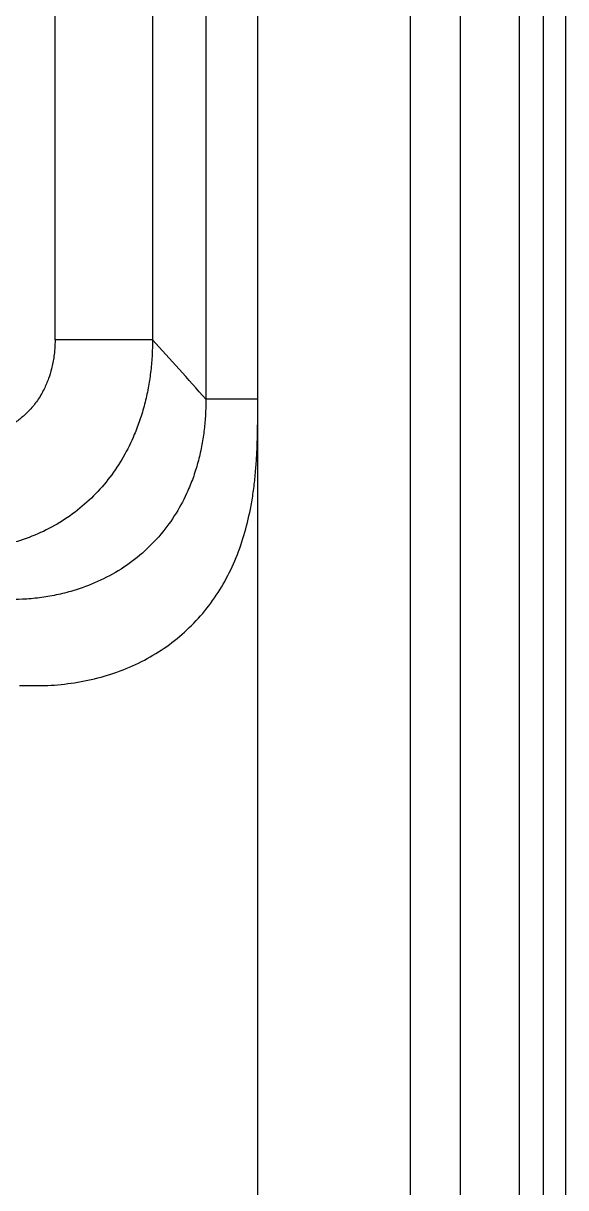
# Model space of a CAD drawing. Extents: x 832 to 912, y 781 to 934.
# Drawn here: x 907.28 to 911.81, y 843.83 to 853.55 of the extents above; entities that cross this region are included whole.
import ezdxf

# ---------------------------------------------------------------- set-up
doc = ezdxf.new("R2010")
doc.units = 0
doc.header["$MEASUREMENT"] = 0
doc.layers.add('1', color=4, linetype='Continuous')

# ---------------------------------------------------------------- blocks, each defined once
blk = doc.blocks.new('2026 SOVEREIGN HL')
at = {"layer": '1', "color": 4, "linetype": 'Continuous', "lineweight": 25}
blk.add_line((80.0836, 2.9999), (80.0836, 90.1873), dxfattribs=at)
at = {"layer": '1', "color": 3, "linetype": 'Continuous', "lineweight": 25}
for p, q in [((79.8995, 3.4169), (79.8995, 89.7704)), ((79.6965, 3.6945), (79.6965, 89.4928)), ((79.2056, 4.3269), (79.2056, 88.8603)), ((78.7877, 4.8357), (78.7877, 88.3516)), ((77.0797, 88.1166), (77.0797, 53.3128)), ((77.5127, 53.3128), (77.5127, 88.1166)), ((76.634, 75.9691), (76.634, 53.8098)), ((75.8203, 53.8098), (75.8203, 75.7841)), ((77.5129, 39.9743), (77.5129, 53.3128))]:
    blk.add_line(p, q, dxfattribs=at)
for points, knots in [([(76.634, 53.8098), (76.6332, 53.7629), (76.6316, 53.671), (76.619, 53.5365), (76.5988, 53.4034), (76.5695, 53.2716), (76.5307, 53.1414), (76.4744, 52.9929), (76.3941, 52.8307), (76.2803, 52.6586), (76.1456, 52.5036), (75.9898, 52.3673), (75.8168, 52.2537), (75.6297, 52.1649), (75.432, 52.1015), (75.2431, 52.0665), (75.0652, 52.0529), (74.9018, 52.0548), (74.739, 52.0704), (74.5766, 52.0975), (74.4699, 52.1241), (74.4155, 52.1378)], [0, 0, 0, 0, 0.0428483, 0.083956, 0.1233377, 0.165879, 0.2072169, 0.2474138, 0.3108583, 0.372204, 0.4355059, 0.497992, 0.5609127, 0.6240706, 0.6866414, 0.7501126, 0.7991842, 0.8494756, 0.8993526, 0.9486299, 1, 1, 1, 1]), ([(75.8203, 53.8098), (75.8198, 53.7844), (75.8192, 53.7521), (75.8164, 53.7177), (75.8154, 53.7076), (75.815, 53.7031), (75.8138, 53.6916), (75.8082, 53.6457), (75.7942, 53.5733), (75.7662, 53.4815), (75.7352, 53.4087), (75.7026, 53.3488), (75.6736, 53.3035), (75.6426, 53.2621), (75.6069, 53.2206), (75.5704, 53.1843), (75.5392, 53.1574), (75.5172, 53.1399), (75.4984, 53.1257), (75.475, 53.1094), (75.4447, 53.09), (75.3989, 53.064), (75.3422, 53.0376), (75.2839, 53.0165), (75.229, 53.0003), (75.1664, 52.9861), (75.0936, 52.9756), (75.0187, 52.9707), (74.9591, 52.9709), (74.9091, 52.9734), (74.8603, 52.9777), (74.8025, 52.9855), (74.7386, 52.9972), (74.6965, 53.0077), (74.6755, 53.013)], [0, 0, 0, 0, 0.0462685, 0.0590259, 0.0628247, 0.0649054, 0.067181, 0.0840021, 0.1490975, 0.2013373, 0.2589527, 0.2929332, 0.3256354, 0.3570696, 0.3872403, 0.4254746, 0.4509715, 0.4623473, 0.4767093, 0.4940437, 0.5143257, 0.5424687, 0.590057, 0.6282332, 0.6557262, 0.6944994, 0.7453428, 0.7897706, 0.8316, 0.8539671, 0.8812961, 0.9209065, 0.9604382, 1, 1, 1, 1]), ([(76.634, 53.8098), (76.612, 53.8098), (76.5679, 53.8098), (76.4859, 53.8098), (76.3938, 53.8098), (76.2918, 53.8098), (76.1817, 53.8098), (76.0653, 53.8098), (75.9443, 53.8098), (75.8616, 53.8098), (75.8203, 53.8098)], [0, 0, 0, 0, 0.1250004, 0.250001, 0.3750004, 0.4999999, 0.624999, 0.7500002, 0.874999, 1, 1, 1, 1]), ([(77.0797, 53.3128), (77.0052, 53.3968), (76.8569, 53.5637), (76.708, 53.7281), (76.634, 53.8098)], [0, 0, 0, 0, 0.502925, 1, 1, 1, 1]), ([(77.0797, 53.3128), (77.079, 53.2704), (77.0777, 53.186), (77.0665, 53.0596), (77.0474, 52.9307), (77.0186, 52.8009), (76.9795, 52.6722), (76.921, 52.5236), (76.834, 52.3577), (76.7068, 52.1818), (76.5523, 52.0244), (76.374, 51.8912), (76.1783, 51.7861), (75.9947, 51.7185), (75.8311, 51.6775), (75.6906, 51.6541), (75.5072, 51.6374), (75.2803, 51.6405), (75.0133, 51.6746), (74.8402, 51.7202), (74.754, 51.743)], [0, 0, 0, 0, 0.038117, 0.075982, 0.114164, 0.155278, 0.195538, 0.235192, 0.298852, 0.363724, 0.429972, 0.496776, 0.563477, 0.629508, 0.672583, 0.715383, 0.757832, 0.838485, 0.919538, 1, 1, 1, 1]), ([(75.5245, 50.9241), (75.6028, 50.9225), (75.7561, 50.9195), (75.9843, 50.943), (76.2045, 50.9891), (76.4167, 51.0609), (76.6157, 51.1575), (76.7993, 51.2785), (76.9639, 51.4222), (77.1071, 51.5859), (77.2278, 51.7675), (77.3258, 51.9649), (77.4011, 52.1752), (77.4465, 52.3622), (77.4736, 52.5209), (77.4896, 52.6495), (77.5007, 52.7794), (77.5078, 52.9108), (77.5114, 53.0439), (77.5127, 53.1784), (77.5127, 53.268), (77.5127, 53.3128)], [0, 0, 0, 0, 0.065387, 0.128055, 0.191198, 0.253075, 0.314829, 0.375562, 0.436257, 0.496922, 0.556757, 0.618058, 0.680644, 0.743063, 0.778636, 0.815111, 0.851345, 0.887547, 0.925141, 0.96256, 1, 1, 1, 1]), ([(77.5127, 53.3128), (77.4691, 53.3128), (77.3817, 53.3128), (77.2602, 53.3129), (77.1538, 53.3128), (77.1044, 53.3128), (77.0797, 53.3128)], [0, 0, 0, 0, 0.250052, 0.499971, 0.749902, 1, 1, 1, 1])]:
    blk.add_open_spline(points, degree=3, knots=knots, dxfattribs=at)

msp = doc.modelspace()

# ---------------------------------------------------------------- block references
at = {"layer": '1'}
msp.add_blockref('2026 SOVEREIGN HL', (831.7292, 797.0948), dxfattribs=at)

doc.saveas('drawing.dxf')
